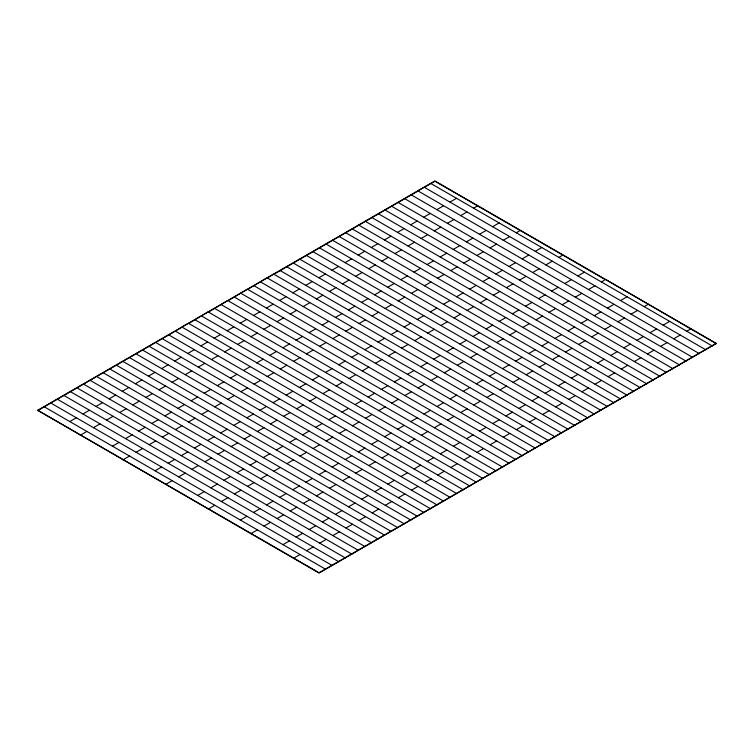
<?xml version="1.0" encoding="UTF-8"?>
<svg xmlns="http://www.w3.org/2000/svg" width="754" height="754" viewBox="0 0 754 754"><rect width="100%" height="100%" fill="white"/><g stroke="black" fill="none" stroke-linecap="round" stroke-linejoin="round"><path stroke-width="1.13" d="M37.7 410.289L434.926 180.951L716.3 343.4L319.074 573.049L37.7 410.289L319.074 572.738L716.3 343.4M37.7 410.6L76.088 388.433M95.749 377.085L77.021 387.895L358.395 550.345M115.419 365.728L96.691 376.538L378.056 538.987M135.079 354.38L116.352 365.19L397.726 527.64M154.74 343.023L136.012 353.833L417.386 516.283M161.299 339.243L155.673 342.486L437.047 504.935M174.4 331.675L162.233 338.697L443.606 501.146M180.96 327.886L175.343 331.129L456.707 493.578M189.386 323.023L208.113 311.902L489.478 474.662M209.047 311.675L227.774 300.554L509.148 463.305M228.707 300.318L247.435 289.206L528.808 451.957M248.377 288.971L267.104 277.849L548.469 440.6M268.038 277.613L273.655 274.07L555.029 436.82M274.588 273.834L416.915 191.657M604.454 279.14L434.926 181.262L417.848 190.819L699.222 353.569M716.3 343.711L605.471 279.414L601.504 282.015M712.332 346.001L430.958 183.552M705.772 349.781L424.398 187.341M692.662 357.349L411.298 194.909M690.749 328.951L686.771 331.251M686.112 361.138L404.738 198.688M680.221 335.03L673.661 338.819M679.552 364.917L398.187 202.477M673.002 368.706L391.628 206.257M669.693 321.383L663.134 325.172M667.111 342.599L660.551 346.388M666.451 372.485L385.077 210.046M659.891 376.274L378.527 213.825M656.583 328.951L650.033 332.74M654.001 350.167L647.45 353.956M653.341 380.054L371.967 217.614M648.11 304.343L644.133 306.633M646.781 383.843L365.417 221.393M643.473 336.52L636.923 340.308M640.891 357.735L634.34 361.524M640.231 387.622L358.857 225.182M637.582 310.412L631.032 314.201M633.68 391.411L352.307 228.962M630.363 344.088L623.812 347.877M627.78 365.304L621.23 369.092M627.055 296.774L620.504 300.554M627.121 395.19L345.747 232.75M624.472 317.981L617.922 321.769M620.57 398.979L339.196 236.53M617.262 351.656L610.702 355.445M614.68 372.872L608.12 376.661M614.01 402.759L332.646 240.319M613.944 304.343L607.394 308.122M611.362 325.549L604.812 329.338M607.46 406.547L326.086 244.098M604.152 359.224L597.592 363.013M601.569 380.44L595.01 384.22M600.834 311.902L594.284 315.69M600.9 410.327L319.536 247.887M598.261 333.117L591.702 336.906M594.944 285.804L588.393 289.583M594.35 414.116L312.976 251.666M591.042 366.793L584.482 370.582M588.459 388.008L581.899 391.788M587.8 417.895L306.426 255.455M587.734 319.47L581.174 323.259M585.151 340.685L578.591 344.474M584.416 272.156L577.866 275.936M581.834 293.372L575.283 297.151M581.24 421.684L299.875 259.235M577.932 374.361L571.381 378.15M575.349 395.577L568.799 399.356M574.623 327.038L568.064 330.827M574.689 425.463L293.315 263.023M572.041 348.254L565.481 352.043M571.315 279.725L564.755 283.504M568.733 300.94L562.173 304.72M568.13 429.252L286.765 266.803M564.821 381.929L558.271 385.718M562.833 255.106L558.865 257.397M562.239 403.145L555.689 406.924M561.579 433.032L280.205 270.592M561.513 334.606L554.963 338.395M558.931 355.822L552.38 359.611M558.205 287.293L551.645 291.072M555.623 308.509L549.063 312.288M552.314 261.186L545.755 264.965M551.711 389.498L545.161 393.286M549.129 410.713L542.578 414.493M548.403 342.175L541.853 345.963M545.821 363.39L539.27 367.179M545.095 294.861L538.544 298.641M542.512 316.077L535.962 319.856M541.919 444.389L260.545 281.939M541.787 247.538L535.227 251.327M539.204 268.754L532.644 272.533M538.61 397.066L532.051 400.855M536.028 418.281L529.468 422.061M535.293 349.743L528.742 353.532M535.359 448.168L253.994 285.719M532.71 370.959L526.16 374.747M531.985 302.429L525.434 306.209M529.402 323.645L522.852 327.424M528.677 255.106L522.117 258.895M526.094 276.322L519.544 280.102M525.5 404.634L518.941 408.423M522.918 425.85L516.358 429.629M522.258 455.736L240.884 293.287M522.183 357.311L515.632 361.1M520.203 230.488L516.226 232.788M519.61 378.527L513.05 382.316M518.875 309.998L512.324 313.777M516.292 331.213L509.742 334.993M515.698 459.525L234.324 297.076M515.566 262.675L509.016 266.464M512.984 283.89L506.434 287.67M512.39 412.202L505.83 415.991M509.808 433.418L503.257 437.197M509.676 236.567L503.116 240.356M509.082 364.879L502.522 368.668M506.499 386.095L499.94 389.884M505.764 317.566L499.214 321.345M503.182 338.782L496.632 342.561M502.456 270.243L495.906 274.022M502.588 467.094L221.224 304.644M499.874 291.459L493.323 295.238M499.28 419.771L492.73 423.559M499.148 222.92L492.598 226.709M496.697 440.986L490.147 444.766M496.566 244.136L490.015 247.925M496.038 470.873L214.664 308.424M495.972 372.448L489.412 376.237M493.389 393.663L486.83 397.452M492.664 325.134L486.104 328.914M490.081 346.34L483.521 350.129M489.346 277.811L482.796 281.591M486.764 299.027L480.213 302.806M486.17 427.339L479.619 431.128M486.038 230.488L479.487 234.277M483.455 251.704L476.905 255.493M483.587 448.555L477.037 452.334M482.862 380.016L476.311 383.805M482.928 478.441L201.554 315.992M480.279 401.232L473.729 405.021M479.553 332.702L472.994 336.482M477.565 205.88L473.597 208.17M476.971 353.909L470.411 357.698M476.245 285.38L469.685 289.159M476.377 482.23L195.003 319.781M473.663 306.595L467.103 310.375M472.928 238.057L466.377 241.846M473.06 434.907L466.509 438.696M470.477 456.123L463.927 459.902M470.345 259.272L463.795 263.061M469.817 486.01L188.453 323.259L181.893 327.038L463.267 489.798M469.751 387.584L463.201 391.373M467.169 408.8L460.619 412.589M467.037 211.949L460.487 215.738M466.443 340.271L459.893 344.05M463.861 361.477L457.31 365.266M463.135 292.948L456.575 296.727M460.553 314.164L453.993 317.943M459.959 442.475L453.399 446.264M459.827 245.625L453.267 249.414M457.376 463.691L450.817 467.471M457.244 266.841L450.685 270.629M456.641 395.153L450.091 398.941M456.509 198.311L449.959 202.091M453.927 219.518L447.376 223.307M454.059 416.368L447.508 420.157M453.333 347.839L446.783 351.618M450.751 369.045L444.2 372.834M450.157 497.367L168.783 334.917M450.025 300.516L443.465 304.296M447.442 321.732L440.892 325.511M446.849 450.044L440.289 453.833M446.717 253.193L440.157 256.982M444.266 471.259L437.706 475.039M444.134 274.409L437.574 278.198M443.399 205.88L436.849 209.659M443.541 402.721L436.981 406.51M440.958 423.937L434.398 427.725M440.826 227.086L434.266 230.875M440.223 355.407L433.673 359.187M437.64 376.614L431.09 380.402M436.915 308.084L430.364 311.864M434.332 329.3L427.782 333.079M433.738 457.612L427.179 461.401M433.607 260.761L427.047 264.55M431.156 478.828L424.606 482.607M431.024 281.977L424.464 285.766M430.43 410.289L423.871 414.078M430.496 508.714L149.122 346.265M430.298 213.448L423.739 217.227M427.848 431.505L421.288 435.294M427.716 234.654L421.156 238.443M427.113 362.976L420.562 366.755M424.54 384.182L417.98 387.971M423.937 512.503L142.572 350.054M423.805 315.653L417.254 319.432M421.222 336.868L414.672 340.648M420.628 465.18L414.078 468.969M420.496 268.33L413.946 272.119M418.046 486.396L411.496 490.175M417.914 289.545L411.364 293.334M417.32 417.857L410.76 421.646M417.188 221.016L410.628 224.796M414.738 439.073L408.178 442.862M414.606 242.222L408.046 246.011M414.012 370.544L407.452 374.323M411.43 391.75L404.87 395.539M410.826 520.072L129.462 357.622M410.694 323.221L404.144 327M408.112 344.437L401.562 348.216M407.518 472.749L400.968 476.537M407.386 275.898L400.836 279.687M404.936 493.964L398.385 497.744M404.804 297.114L398.253 300.903M404.276 523.851L122.902 361.402M404.21 425.426L397.66 429.214M404.078 228.585L397.528 232.364M401.628 446.641L395.077 450.43M401.496 249.791L394.945 253.58M400.902 378.112L394.342 381.892M398.319 399.318L391.76 403.107M397.594 330.789L391.034 334.569M395.011 352.005L388.451 355.784M394.408 480.317L387.858 484.096M394.276 283.466L387.726 287.255M391.826 501.533L385.275 505.312M391.694 304.682L385.143 308.461M391.1 432.994L384.549 436.783M391.166 531.419L109.801 368.97M390.968 236.153L384.417 239.932M388.517 454.21L381.967 457.998M388.385 257.359L381.835 261.148M387.792 385.68L381.241 389.46M385.209 406.887L378.659 410.676M384.615 535.208L103.241 372.759M384.483 338.358L377.924 342.137M381.901 359.573L375.341 363.353M381.307 487.885L374.747 491.665M381.175 291.035L374.615 294.823M378.725 509.101L372.165 512.88M378.593 312.25L372.033 316.03M377.99 440.562L371.439 444.351M377.858 243.712L371.307 247.501M375.407 461.778L368.857 465.567M375.275 264.927L368.725 268.716M374.681 393.249L368.131 397.028M372.099 414.455L365.549 418.244M371.505 542.776L90.131 380.327M371.373 345.926L364.823 349.705M368.791 367.141L362.24 370.921M368.197 495.453L361.637 499.233M368.065 298.603L361.505 302.392M365.483 319.819L358.923 323.598M365.615 516.669L359.055 520.449M364.889 448.13L358.329 451.919M364.955 546.556L83.581 384.106M364.748 251.28L358.197 255.069M362.306 469.346L355.747 473.135M362.174 272.496L355.615 276.284M361.571 400.817L355.021 404.596M358.989 422.023L352.438 425.812M358.263 353.494L351.713 357.273M355.681 374.71L349.13 378.489M354.955 306.171L348.395 309.96M355.087 503.022L348.536 506.801M352.504 524.237L345.954 528.017M352.372 327.387L345.822 331.166M351.845 554.124L70.471 391.675M351.779 455.699L345.219 459.488M351.647 258.848L345.087 262.637M349.196 476.914L342.636 480.703M349.064 280.064L342.505 283.853M348.461 408.385L341.911 412.165M345.888 429.591L339.328 433.38M345.285 557.913L63.92 395.464M345.153 361.062L338.603 364.842M342.57 382.278L336.02 386.057M341.977 510.59L335.426 514.369M341.845 313.739L335.294 317.528M339.262 334.955L332.712 338.734M339.394 531.806L332.844 535.585M338.669 463.267L332.109 467.056M338.734 561.692L57.361 399.243M338.537 266.416L331.977 270.205M335.954 287.632L329.394 291.421M336.086 484.483L329.536 488.272M335.36 415.954L328.801 419.733M332.778 437.16L326.218 440.949M332.175 565.481L50.81 403.032M332.043 368.631L325.492 372.41M329.46 389.846L322.91 393.626M328.735 321.308L322.184 325.097M328.867 518.158L322.316 521.938M326.284 539.374L319.734 543.153M326.152 342.523L319.602 346.303M325.624 569.261L44.25 406.811M325.426 273.985L318.876 277.774M325.558 470.835L319.008 474.624M322.976 492.051L316.426 495.84M322.844 295.2L316.294 298.989M322.25 423.522L315.69 427.301M319.668 444.728L313.108 448.517M318.942 376.199L312.382 379.978M316.36 397.415L309.8 401.194M315.756 525.726L309.206 529.506M315.624 328.876L309.074 332.665M313.174 546.942L306.624 550.722M313.042 350.092L306.492 353.871M312.448 478.404L305.898 482.192M312.316 281.553L305.766 285.342M309.734 302.769L303.183 306.558M309.866 499.619L303.315 503.408M309.14 431.09L302.59 434.869M306.558 452.296L300.007 456.085M305.832 383.767L299.272 387.547M303.249 404.983L296.69 408.762M302.656 533.295L296.096 537.074M302.524 336.444L295.964 340.233M300.073 554.51L293.513 558.29M299.941 357.66L293.381 361.439M299.206 289.121L292.656 292.91M299.338 485.972L292.788 489.761M296.756 507.188L290.205 510.976M296.624 310.337L290.073 314.126M296.03 438.658L289.479 442.438M293.447 459.865L286.897 463.653M292.722 391.335L286.171 395.115M290.139 412.551L283.589 416.331M289.545 540.863L282.986 544.642M289.413 344.012L282.854 347.801M286.831 365.228L280.271 369.008M286.237 493.54L279.677 497.329M286.105 296.69L279.546 300.478M283.655 514.756L277.095 518.535M283.523 317.905L276.963 321.694M282.92 446.227L276.369 450.006M280.337 467.433L273.787 471.222M279.611 398.904L273.061 402.683M277.029 420.119L270.479 423.899M276.303 351.581L269.743 355.37M273.721 372.796L267.17 376.576M273.127 501.108L266.567 504.897M272.995 304.258L266.435 308.047M270.545 522.324L263.985 526.104M270.413 325.474L263.853 329.262M269.819 453.785L263.259 457.574M267.236 475.001L260.677 478.79M266.501 406.472L259.951 410.251M263.919 427.688L257.368 431.467M263.193 359.149L256.643 362.938M260.611 380.365L254.06 384.144M260.017 508.677L253.457 512.466M259.885 311.826L253.325 315.615M257.434 529.892L250.884 533.672M257.303 333.042L250.743 336.831M256.709 461.354L250.149 465.143M254.126 482.569L247.566 486.358M253.391 414.04L246.841 417.82M250.818 435.256L244.258 439.035M250.083 366.717L243.533 370.506M247.501 387.933L240.95 391.712M246.907 516.245L240.356 520.034M246.775 319.394L240.224 323.183M244.192 340.61L237.642 344.399M243.599 468.922L237.039 472.711M241.016 490.138L234.456 493.927M240.29 421.609L233.731 425.388M237.708 442.824L231.148 446.604M236.973 374.286L230.422 378.074M234.39 395.501L227.84 399.281M233.665 326.963L227.114 330.752M231.082 348.178L224.532 351.967M230.488 476.49L223.938 480.279M227.906 497.706L221.356 501.495M227.18 429.177L220.62 432.956M224.598 450.392L218.038 454.172M223.872 381.854L217.312 385.643M221.29 403.07L214.73 406.849M220.554 334.531L214.004 338.32M217.972 355.747L211.422 359.535M217.378 484.059L210.828 487.847M214.796 505.274L208.245 509.063M214.07 436.745L207.52 440.524M211.488 457.961L204.937 461.74M210.762 389.422L204.202 393.211M208.179 410.638L201.62 414.417M207.454 342.099L200.894 345.888M204.871 363.315L198.311 367.104M204.268 491.627L197.718 495.416M200.96 444.313L194.409 448.093M198.377 465.529L191.827 469.308M197.652 396.99L191.101 400.779M195.069 418.206L188.519 421.986M194.343 349.668L187.784 353.456M191.761 370.883L185.201 374.672M187.85 451.882L181.299 455.661M185.267 473.097L178.717 476.877M184.542 404.559L177.991 408.348M181.959 425.774L175.409 429.554M181.233 357.236L174.674 361.025M178.651 378.451L172.1 382.24M174.739 459.45L168.189 463.229M172.166 480.666L165.607 484.445M171.431 412.127L164.881 415.906M168.849 433.343L162.298 437.122M168.123 364.804L161.573 368.593M165.541 386.02L158.99 389.809M161.639 467.018L155.079 470.798M158.321 419.695L151.771 423.475M155.739 440.911L149.188 444.69M155.013 372.372L148.463 376.161M152.431 393.588L145.88 397.377M145.22 427.264L138.661 431.043M142.638 448.479L136.078 452.259M141.903 379.941L135.352 383.729M139.32 401.156L132.77 404.945M132.11 434.832L125.55 438.611M129.528 456.047L122.968 459.827M128.802 387.509L122.242 391.298M126.22 408.725L119.66 412.513M119 442.4L112.45 446.179M115.692 395.077L109.132 398.866M113.109 416.293L106.55 420.082M102.582 402.645L96.022 406.434M99.999 423.861L93.449 427.65M89.472 410.214L82.921 414.003M86.889 431.429L80.339 435.218M76.361 417.782L69.811 421.571"/></g></svg>
